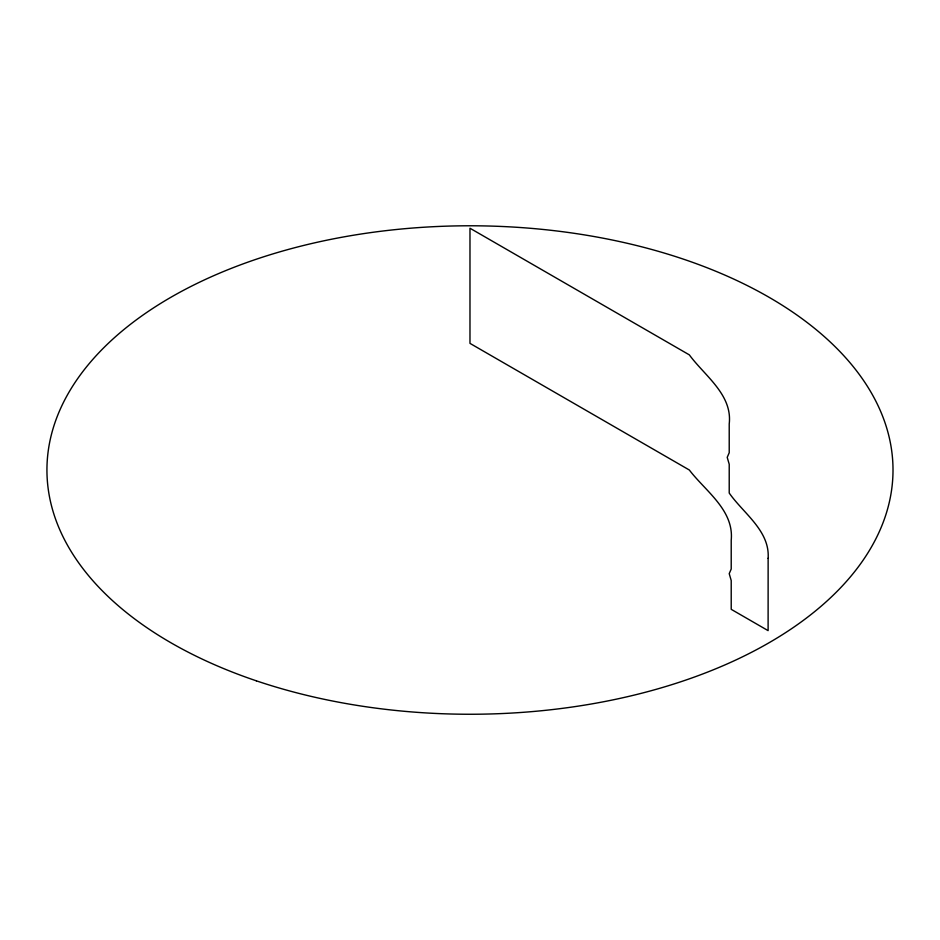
<?xml version="1.0" encoding="UTF-8"?>
<svg xmlns="http://www.w3.org/2000/svg" width="940" height="940" viewBox="0 0 940 940"><rect width="100%" height="100%" fill="white"/><g stroke="black" fill="none" stroke-linecap="round" stroke-linejoin="round"><path stroke-width="1.41" d="M768.133 558.325L768.109 630.634L731.214 609.332L731.214 580.544L729.217 573.635L731.214 569.029L731.214 540.253C734.164 510.103 705.517 491.244 689.337 470.012L469.977 343.37L469.977 228.232L689.337 354.873C704.706 375.859 732.636 394.6 729.217 423.964L729.217 452.739L727.207 457.345L729.217 464.254L729.217 493.042C743.317 513.322 770.013 530.736 768.133 558.325M256.326 680.818A423.035 244.236 0 0 0 893 471.434A423.035 244.236 0 0 0 260.591 257.795A423.035 244.236 0 0 0 256.326 680.818"/></g></svg>
